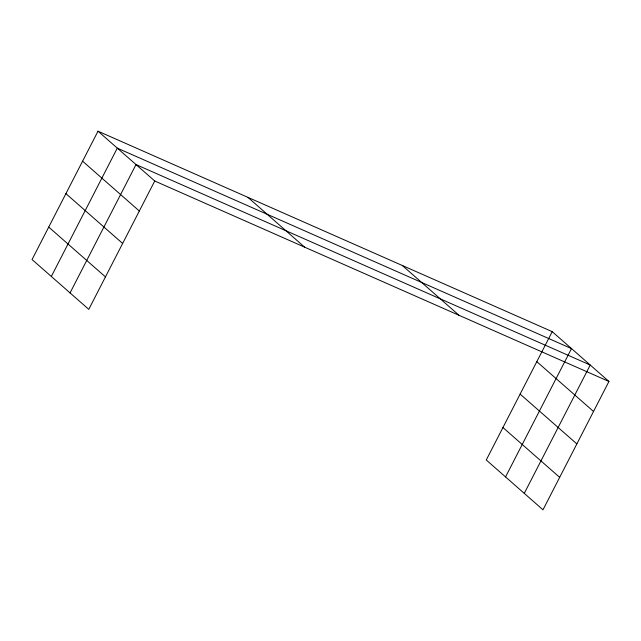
<?xml version="1.0" encoding="UTF-8"?>
<svg xmlns="http://www.w3.org/2000/svg" width="641" height="641" viewBox="0 0 641 641"><rect width="100%" height="100%" fill="white"/><g stroke="black" fill="none" stroke-linecap="round" stroke-linejoin="round"><path stroke-width="0.96" d="M98.009 131.189L32.05 259.533L88.778 309.347L154.737 181.01L98.009 131.189L552.222 331.653L608.95 381.467L542.991 509.811L486.263 459.99L552.222 331.653M51.336 276.471L117.295 148.127L571.508 348.592L505.549 476.928M70.053 292.913L136.012 164.569L590.233 365.025L524.274 493.37M154.737 181.01L608.95 381.467M536.805 361.644L593.534 411.466M402.332 265.502L459.06 315.316M520.131 394.103L576.852 443.917M247.899 197.34L304.627 247.162M502.945 427.539L559.673 477.353M82.593 161.187L139.321 211.001M65.911 193.638L122.639 243.46M48.732 227.082L105.453 276.896"/></g></svg>
